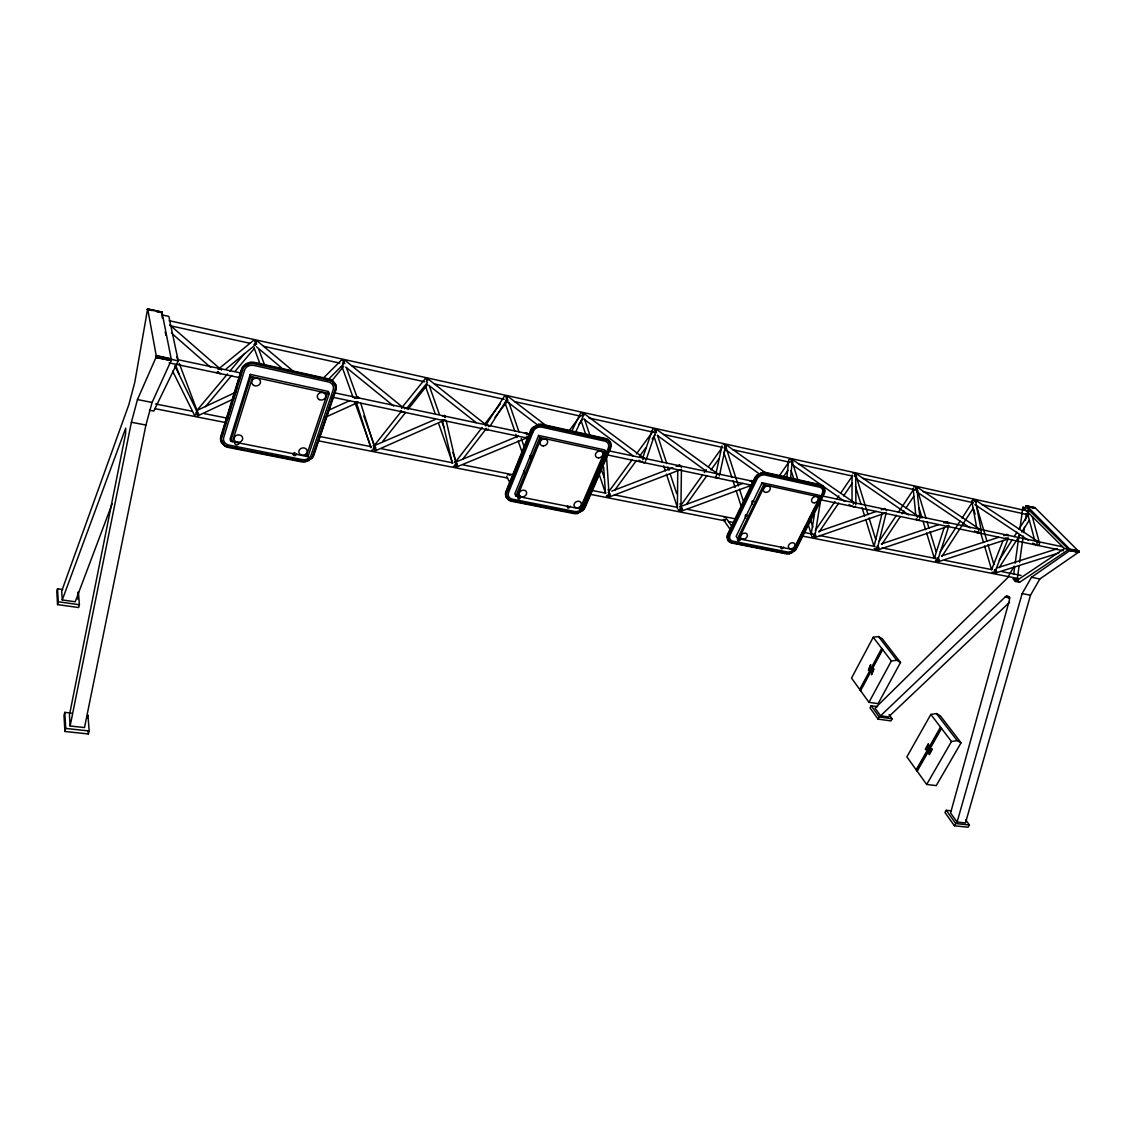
<?xml version="1.0" encoding="UTF-8"?>
<svg xmlns="http://www.w3.org/2000/svg" width="1136" height="1136" viewBox="0 0 1136 1136"><rect width="100%" height="100%" fill="white"/><g stroke="black" fill="none" stroke-linecap="round" stroke-linejoin="round"><path stroke-width="1.5" d="M374.497 447.371L373.858 449.7L371.813 450.197M751.081 480.883L752.998 481.948M677.397 508.729L677.738 471M1006.922 535.411L1007.263 534.531L1008.314 535.439M678.306 510.618L680.066 510.575L680.904 508.63L681.43 469.111M874.237 548.617L876.751 549.37L877.361 546.984M725.237 445.397L724.101 447.982M161.539 313.039L161.923 311.974L171.408 359.956L152.082 402.456L145.919 425.049L84.504 727.551L70.134 726.003L69.438 715.027L125.627 433.583L125.727 428.13L62.253 599.95L75.203 601.782L112.123 503.887M427.988 378.884L486.407 425.176M917.348 516.298L917.519 517.718M916.837 487.131L916.085 490.127M70.134 726.003L131.393 422.265L137.47 399.56L156.385 356.59L147.652 308.779L134.758 382.42L128.808 404.814L61.699 591.089L62.253 599.95M856.473 476.822L854.826 474.053M811.686 536.661L814.214 536.618L814.313 534.034M1014.192 566.126L1007.561 577.855L875.061 708.126L880.585 715.794L1005.09 597.053C1007.802 593.929 1010.685 598.871 1009.08 601.441L950.576 812.978L957.094 822.024L965.486 822.933L1030.508 595.193L1039.852 578.962L1079.172 551.812L1034.896 507.593L1033.959 508.388M1025.68 506.542L1026.617 505.747L1070.68 550.023L1031.46 577.301L1022.144 593.588L957.094 822.024M507.962 400.369L506.088 396.847M655.515 431.581L656.409 429.252L717.143 473.456L716.532 475.331M358.081 398.253L357.684 397.018L357.655 398.409M680.365 469.722L609.237 497M790.528 478.54L792.218 461.173M752.174 485.015L681.046 511.285L680.507 507.494M786.779 478.455L788.625 460.563A2.187 1.818 85.5 0 1 789.094 459.583M606.525 456.658L609.066 494.401L608.186 496.389L606.454 496.46M174.845 365.764L196.798 411.147L197.522 415.961L232.298 399.531M1013.738 573.652L1014.704 566.665M1015.186 563.158L1019.035 535.184M1020 528.197L1022.883 507.21L1027.043 508.147L1068.72 549.455L1019.588 582.271L1015.399 581.462L1013.014 578.906L1017.203 579.715L1019.588 582.271M1017.203 579.715L1019.12 565.756M1019.603 562.263L1023.209 536.078M1023.678 532.585L1024.402 527.345M1025.368 520.359L1026.333 513.387M217.161 372.026L217.331 373.162L218.424 371.77M977.372 532.031L977.542 532.855L978.224 532.145M814.54 513.784L811.09 534.602L811.814 533.281M885.768 512.918L814.64 537.612L820.519 500.933M400.738 410.65L400.554 411.644L401.178 410.82M913.529 488.977L913.926 490.198M719.628 474.791L725.506 447.03M715.978 473.499L722.013 445.852M523.895 471.909L523.966 470.73L524.179 474.01M531.08 455.607L529.944 458.404M992.154 572.246L994.71 572.246L994.653 569.789M852.369 475.487L852.454 476.495A2.144 1.846 84.6 0 1 852.085 475.686M882.047 513.586L874.038 546.515M935.723 561.482L937.385 560.928L937.754 559.466M877.461 548.077L886.165 512.947M62.75 589.527L57.524 588.775L56.8 591.6L57.553 604.608L78.64 607.547L79.392 604.721L78.384 591.771L77.646 594.582M57.553 604.608L58.291 601.768L57.524 588.775M255.032 344.464L257.048 340.814L294.579 372.296M582.2 416.003L583.421 413.092L643.558 457.893L642.848 459.782M638.915 460.236L641.84 461.883M71.412 713.11L64.795 712.371L63.985 715.382L64.922 731.485L88.324 733.97L89.176 730.959L87.926 714.942L87.089 717.938M64.922 731.485L65.746 728.446L64.795 712.371M916.184 518.669L916.539 519.578M221.79 436.465L223.338 431.439M227.47 418.02L232.127 402.911M233.164 399.56L236.785 387.816M238.858 381.114L241.443 372.722M250.232 374.383L230.097 439.078L230.636 441.308L307.941 456.658L329.213 393.596L328.46 391.494L250.232 374.383L250.829 376.513L230.636 441.308M232.44 441.663L252.646 376.911M854.769 476.438L855.962 473.456L917.916 516.085M934.275 558.443L944.002 528.013M937.626 560.502L948.617 526.621M306.223 456.317L327.466 393.226M646.086 459.966L655.486 432.163M791.48 460.037L791.238 462.04L792.175 459.327L853.775 502.368L853.349 504.185M642.834 457.524L652.376 429.877A2.286 1.775 86.6 0 1 655.671 431.609M974.958 501.544L975.228 499.883L974.191 501.004M816.088 536.419C814.782 532.798 814.839 532.23 813.987 535.681M725.407 446.42L725.975 444.673L765.849 473.073L820.717 485.214A8.648 6.546 -37.8 0 1 823.146 486.364L824.509 490.596A8.648 6.546 -37.8 0 1 824.069 492.513M426.483 381.668L427.931 378.643M1003.116 540.395L991.543 569.789L992.097 569.037M994.937 571.82L1007.959 539.174M343.583 362.725L345.046 360.311L402.556 407.1M506.798 491.405L508.133 488.125M512.109 478.299L518.726 461.898M520.061 458.632L523.369 450.438M524.69 447.158L526.678 442.245M529.333 435.684L531.321 430.771M579.829 415.378L579.829 416.642M531.634 455.919L530.114 455.607L530.043 456.786M538.606 435.415L514.807 493.862L515.9 496.034L581.476 509.098L606.056 451.986L604.778 449.927L538.606 435.415L539.77 437.502L606.056 451.986M515.9 496.034L539.77 437.502M517.42 496.333L541.304 437.829M506.699 398.736L507.806 396.336L547.879 426.951M196.727 410.692L227.555 373.9M147.467 309.049L161.795 312.144M978.735 531.208L979.232 528.907L917.164 487.145M580.013 508.8L604.579 451.674M1037.054 543.491L1037.48 541.233L975.228 499.883M584.699 506.983L610.089 448.109M917.547 490.61L916.028 487.6M655.969 430.132L656.381 429.28M485.782 426.014L486.52 424.679M885.129 509.397L884.617 508.573L884.404 509.51M716.049 476.453L715.339 477.773L715.68 476.453A2.343 1.889 84.6 0 0 718.79 477.574M855.11 476.183L855.294 474.166M575.853 431.652L583.194 416.23M971.82 501.43L972.913 503.191M755.227 478.37L728.162 534.516A8.605 6.603 -34.3 0 0 727.395 537.356L728.261 540.75M571.962 430.771L580.113 413.902M745.543 515.02L745.528 516.127L746.508 515.034A1.576 0.809 -77.9 0 1 746.892 515.261L745.543 515.02L745.528 516.127A1.576 0.809 -77.9 0 0 745.784 518.059M753.594 501.402L752.273 501.118L752.259 502.24A1.576 0.824 -77.6 0 0 752.515 504.157M762.128 482.715L736.128 536.419L737.591 538.521L794.646 549.923L821.2 497.369L819.581 495.353L762.128 482.715L763.662 484.76L821.2 497.369M401.661 408.25L402.556 406.915M737.591 538.521L763.662 484.76M738.911 538.791L764.997 485.044M162.42 318.25L161.724 314.828L168.838 316.419L178.238 360.85L153.772 411.062L149.469 410.224M876.623 548.12L877.56 549.994L877.191 546.956M793.382 549.668L819.908 497.085M794.788 547.864L805.552 526.536M809.4 518.911L810.934 515.872M811.715 514.338L814.697 508.417M820.689 496.56L822.18 493.606A6.291 4.771 -37.8 0 0 819.723 487.202L764.911 474.99A6.39 4.956 -36.8 0 0 756.974 479.222L730.136 534.914A6.262 4.8 -34.3 0 0 732.905 541.162L787.149 551.926A6.163 4.615 -35.5 0 0 793.95 549.142M873.229 637.268L851.531 678.093L868.955 702.332L878.085 703.653L900.521 662.487L882.274 638.773L878.54 636.558L873.229 637.268L891.348 661.01L896.744 660.257L900.521 662.487M859.725 689.481L881.749 648.429M860.165 690.092L882.189 649.025M860.591 690.702L882.644 649.607M868.955 702.332L891.348 661.01M877.56 706.677L871.156 705.754L870.006 707.87L878.043 719.116L890.936 720.906L892.115 718.79L889.062 714.587M1005.048 535.496L1006.524 534.417L1008.086 535.851M878.043 719.116L879.221 716.972L871.156 705.754M945.621 522.943L947.254 521.836L948.02 523.156M882.984 509.723L885.001 508.658L886.591 510.717M218.084 369.484L219.433 368.731M930.838 714.43L906.869 756.86L926.678 784.465L936.234 785.601L961.07 742.802L940.31 715.794L936.447 713.578L930.838 714.43L951.471 741.51L957.179 740.615L961.07 742.802M916.17 769.825L940.523 727.139M916.667 770.506L941.034 727.821M917.164 771.202L941.559 728.503M677.993 466.427L680.038 465.263L681.444 467.407M926.678 784.465L951.471 741.51M951.343 810.863L946.26 810.309L944.953 812.524L954.439 825.773L968.071 827.221L969.406 824.992L965.572 819.723M948.872 522.872L947.112 521.85L947.026 523.242M954.439 825.773L955.774 823.543L969.406 824.992M877.56 549.994L948.361 526.266L948.503 525.386M936.646 559.437L937.669 561.866L937.626 559.437M490.113 426.156L506.642 399.9A2.4 1.718 87.1 0 0 506.912 399.403M999.183 560.233L1012.304 539.572M1014.178 536.632L1016.99 532.202M1018.878 529.248L1028.25 514.494M999.24 567.602L1019.887 535.07M1021.761 532.102L1029.273 520.274M486.563 424.055L504.128 396.549M940.125 551.883L960.09 521.168M961.993 518.243L972.444 502.14M942.014 556.328L973.41 507.934M881.806 544.456L900.166 516.809M902.098 513.898L904.029 510.987M905.96 508.076L913.685 496.432M879.023 541.432L896.389 515.304M898.32 512.393L913.77 489.162M815.321 530.455L834.946 501.601M836.905 498.718L838.865 495.836M840.839 492.939L852.611 475.629M819.042 532.074L838.68 503.149M843.594 495.921L852.44 482.914M426.54 381.114L427.037 379.424M782.917 477.532L787.915 470.332M779.211 475.956L789.208 461.614M686.499 504.285L706.904 475.657M710.994 469.935L719.159 458.49M724.257 451.333L726.387 448.138L724.74 445.284M680.833 505.406L702.247 475.43M704.277 472.576L706.322 469.722M708.353 466.868L721.601 448.322M614.647 490.34L636.529 460.407M639.653 456.132L645.915 447.584M652.163 439.036L655.287 434.747M609.265 490.965L632.184 459.668M636.359 453.988L653.015 431.226M569.079 430.842L579.729 416.671M578.877 424.367L583.052 418.815M994.724 572.998L994.554 569.761M255.103 343.285L255.785 341.467M482.161 427.448L455.451 462.054L457.283 463.772L457.226 465.93M484.305 424.679L500.323 403.905M462.963 458.901L486.478 428.386M495.026 417.281L506.784 402.016M1036.6 541.915L1037.48 541.233M382.676 441.421L405.708 412.311M407.909 409.542L427.661 384.593M401.391 411.303L373.985 445.88L375.675 447.612L375.76 449.842M406.532 408.648L427.491 382.463M401.732 407.767L424.992 379.041M332.635 379.836L343.697 366.261M205.474 406.688L231.687 375.434M235.095 371.344L254.464 348.241M229.827 371.188L244.638 353.537M582.03 415.89L582.612 413.831M506.244 399.176L506.727 396.989M780.972 546.828L781 548.546A2.158 1.619 -35.3 0 0 782.136 548.759L783.627 547.055M195.832 413.007L197.139 410.707L179.261 363.435M356.477 397.912L358.209 397.131L359.146 398.182M442.444 416.088L444.602 415.535L445.34 417.551M525.031 433.554L526.792 432.816L527.999 434.406M749.845 481.068L751.308 480.457L751.876 482.275M327.182 380.603L343.285 364.386M324.087 377.379L341.467 360.069M948.887 525.457L947.14 526.053M934.516 558.017L935.709 557.407M1008.37 537.981L1005.701 538.024M1036.273 544.755L1032.766 543.15M254.72 343.711L253.924 344.407M1009.535 602.293L888.522 716.915L880.585 715.794M609.279 497.142L608.697 493.265M582.853 509.766L579.005 512.364M342.589 363.548L343.839 360.95M373.233 448.55L374.681 446.192L363.804 415.975M793.567 550.974L794.589 551.003M454.954 464.709L456.274 462.38L452.781 452.455M654.79 432.362L655.87 430.856L655.344 429.862M608.158 494.984L609.322 493.067L608.129 489.389M680.095 509.212L681.188 507.323L679.995 503.66M226.107 368.959L255.146 344.989M253.342 340.573L218.964 368.632A2.741 1.647 86.4 0 1 221.449 370.194M916.042 489.943L916.468 487.699M245.887 364.812L244.95 365.551A9.429 8.35 -7.8 0 0 244.126 366.388M309.56 459.469L310.469 458.774A9.003 7.725 -13.4 0 0 312.883 455.209L334.907 390.188A9.145 8.08 -14.7 0 0 335.092 385.984L332.905 382.378A9.145 8.08 -14.7 0 0 328.915 380.347L254.251 363.79A9.429 8.35 -7.8 0 0 249.366 363.875L245.106 366.133A9.429 8.35 -7.8 0 0 242.635 369.938L221.932 437.076A9.273 7.98 -7.9 0 0 221.918 441.222L224.317 444.73A9.273 7.98 -7.9 0 0 228.464 446.647L301.793 461.088A9.003 7.725 -13.4 0 0 306.408 460.918L309.901 459.455M994.625 571.394L995.42 569.661M609.748 442.983L608.711 441.506A8.364 6.901 -32.2 0 0 605.445 439.717L542.298 425.673A8.52 7.185 -29.5 0 0 538.066 425.801L534.147 427.874A8.52 7.185 -29.5 0 0 531.634 431.339L507.096 491.987A8.364 6.915 -26.5 0 0 506.684 495.736L506.926 496.617M789.392 553.772L793.595 551.116A7.696 5.779 -35.5 0 0 796.052 548.12L823.458 493.89A7.867 5.95 -37.8 0 0 824.267 490.411L823.146 487.472A7.867 5.95 -37.8 0 0 820.391 485.867L765.565 473.641A7.995 6.191 -36.8 0 0 761.802 473.811L758.166 475.743A7.995 6.191 -36.8 0 0 755.653 478.923L728.815 534.644A7.824 5.992 -34.3 0 0 728.133 538.081L728.531 539.628M567.588 505.619L567.46 507.735A2.3 1.86 -28.9 0 0 568.753 507.991L570.258 506.145M679.853 466.498L679.413 465.135L679.413 466.172M1015.399 581.462L1064.46 548.546L1068.72 549.455M444.318 419.709L442.543 419.851M759.657 473.996L756.903 476.055A8.79 6.816 -36.8 0 0 754.986 478.781M792.672 551.627L791.92 552.877M196.542 410.664L236.373 391.948M759.487 474.024L760.694 473.513M609.35 440.953L608.598 440.285A9.202 7.597 -32.2 0 0 605.758 438.993L542.596 424.935A9.372 7.895 -29.5 0 0 539.117 424.821L532.756 428.201A9.372 7.895 -29.5 0 0 530.867 431.169L506.344 491.845A9.202 7.597 -26.5 0 0 505.776 494.955M308.807 460.108L308.736 460.847M246.924 364.173L248.145 363.634M329.142 410.011L349.76 400.625M354.517 398.466L357.684 397.018M454.897 462.21L456.274 462.38M325.066 417.395L358.408 402.286L356.434 401.746M608.229 492.385L610.316 494.089L609.975 496.091M725.492 519.663L724.711 519.919A2.144 1.661 -34.5 0 1 723.561 519.706M373.801 445.852L434.946 419.567M507.338 474.976L508.19 474.706A2.286 1.903 -26.6 0 1 509.496 474.976L510.05 475.515M455.735 462.096L518.3 436.054M527.118 437.758L456.473 467.024L455.749 462.522M611.779 491.15L672.81 467.663M676.119 466.399L679.413 465.135M681.87 506.045L742.944 483.382M679.981 506.628C681.685 505.989 683.801 510.788 681.373 510.092M679.669 509.453L678.476 509.61M818.616 531.463L876.268 511.456M881.209 509.737L884.504 508.587M760.424 473.584L762.824 472.903A8.79 6.816 -36.8 0 1 765.891 472.974M579.133 512.322L578.125 512.663A8.208 6.66 -29.3 0 1 574.092 512.861L511.811 500.564A8.364 6.915 -26.5 0 1 508.417 498.874L506.897 496.531M881.351 543.974L938.89 524.605M943.817 522.958L947.112 521.85M941.645 555.93L998.714 537.285M1003.741 535.638L1007.107 534.545M937.796 561.866L1008.399 538.89M997.167 567.872L1057.389 548.731M995.051 573.155L1058.724 553.005M878.398 549.071L878.966 547.737L877.39 545.763M724.186 517.576L724.598 517.491A2.144 1.661 -34.4 0 1 725.393 517.562M305.158 461.315L306.422 461.046M995.86 572.274L996.613 571.422L995.732 569.718M607.32 495.41L606.581 495.424M679.839 506.599L681.089 506.997M973.95 500.408L976.179 502.013M65.746 728.446L89.176 730.959M525.698 437.459L526.948 436.622M373.062 445.71L373.858 445.979M608.47 492.3L609.251 492.74M58.291 601.768L79.392 604.721M879.221 716.972L892.115 718.79M938.251 560.914L939.245 559.665L937.64 557.719M875.189 548.461L877.29 547.822L877.674 546.004M935.51 560.375L937.64 559.75L937.669 557.733M1005.09 597.053L1010.074 598.005M1006.24 596.187L1009.563 596.826M1005.644 596.542L1008.967 597.167M131.393 422.265L145.919 425.049M1022.144 593.588L1030.508 595.193M155.575 403.962L192.069 411.204M204.239 413.603L228.563 418.431M318.932 436.338L371.074 446.661M381.497 448.72L452.753 462.849M463.19 464.908L513.586 474.891M591.799 490.383L605.701 493.138M614.391 494.87L676.957 507.267M687.379 509.326L736.043 518.967M803.819 532.401L812.51 534.119M819.468 535.496L875.089 546.515M882.033 547.893L935.908 558.557M944.598 560.289L991.529 569.576M1001.952 571.649L1021.065 575.441M154.78 408.619L226.05 422.649M318.194 440.782L507.678 478.071M589.385 494.146L724.981 520.842M728.46 521.523L733.671 522.546M801.476 535.894L1018.779 578.65M731.57 542.525L785.785 553.26A8.463 6.347 -35.5 0 0 786.723 553.374M530.256 504.427L511.228 500.664A9.202 7.597 -26.5 0 1 510.178 500.394M533.707 505.108L547.538 507.835M551.003 508.516L564.833 511.257M234.882 448.152L243.402 449.828M251.936 451.503L255.344 452.185M258.752 452.852L272.384 455.536M275.792 456.203L289.424 458.887M292.832 459.569L301.352 461.244M137.47 399.56L152.082 402.456M1031.46 577.301L1039.852 578.962M745.855 515.446L747.176 515.73M169.122 362.867L238.574 377.45M332.337 397.16L526.806 438.013M606.681 454.798L750.797 485.086M820.249 499.684L1063.339 550.761M178.622 359.842L241.116 373.048M334.85 392.871L529.262 433.995M609.123 450.893L753.196 481.352M822.62 496.049L1062.174 546.714M156.47 355.596L171.55 358.905M156.47 355.866L171.522 359.217M156.441 356.207L178.238 360.85M1070.566 549.228L1079.115 551.13M156.385 356.59L171.479 359.587M1070.694 549.583L1079.186 551.386M156.342 356.775L171.408 359.956M1070.708 549.725L1079.2 551.528M156.257 357.144L171.366 360.155M1079.2 551.67L1070.68 550.023L1079.129 551.954M156.2 357.3L171.266 360.481M156.101 357.57L171.224 360.623M1070.51 550.42L1079.072 552.082M1070.439 550.534L1078.93 552.323L1070.254 550.704M250.829 376.513L329.213 393.596M170.13 325.705L249.764 343.257M263.609 346.31L339.763 363.094M351.876 365.764L424.58 381.781M434.96 384.067L504.199 399.332M514.594 401.619L580.368 416.117M589.016 418.02L653.058 432.134M663.452 434.421L722.297 447.385M732.692 449.686L789.804 462.267M798.466 464.17L852.114 475.998M862.508 478.284L914.437 489.73M923.085 491.647L973.282 502.708M981.944 504.611L1028.676 514.906M169.193 320.693L1029.528 511.427M313.437 376.385L320.224 377.89M323.618 378.643L328.702 379.779A9.145 8.066 -14.6 0 1 329.823 380.106M147.552 308.864L161.979 312.002M147.368 309.333L153.772 310.597M156.896 311.463L161.71 312.372M1026.149 505.776L1034.896 507.593M147.282 309.674L152.096 310.554M156.853 311.619L161.61 312.684M1026.049 505.832L1034.328 507.693M1027.469 506.514L1034.158 507.877M1027.413 506.642L1034.03 508.119M804.529 481.891L819.951 485.328A7.867 5.95 -37.8 0 1 820.76 485.569M572.686 431.936L579.502 433.455M582.924 434.222L589.74 435.741M593.148 436.494L599.978 438.013M974.234 500.422L975.128 501.402M343.143 360.794L344.847 363.591M454.968 461.94L455.934 462.977M453.42 466.285L455.493 465.817L456.076 463.531L446.121 420.391M255.046 341.297L256.679 344.137M791.38 460.023L792.928 461.983M974.929 504.611L1028.435 540.267M916.809 491.831L970.187 527.956M974.518 530.881L977.4 532.841M855.649 478.384L908.843 514.991M791.849 464.368L844.786 501.473M849.075 504.483L851.929 506.486M727.054 450.822L759.757 474.195M654.918 429.834L656.551 432.745M657.446 435.542L706.819 471.596M584.444 419.511L633.32 456.047M582.64 413.845L583.904 415.393M520.757 496.673L520.43 496.418A2.329 1.917 -26.6 0 0 519.109 496.162L517.633 497.014L518.144 498.605A2.329 1.917 -26.7 0 0 519.464 498.86L520.984 496.972M506.031 400.781L537.768 425.12M428.883 385.36L476.225 422.706M345.827 367.127L393.709 406.077M256.353 346.65L281.799 368.078M427.235 379.467L427.832 380.077A2.471 1.69 87.2 0 0 425.333 378.629M169.69 324.868L219.333 368.135M171.493 333.132L210.643 367.411M728.403 540.85L729.056 541.432A8.605 6.589 -34.3 0 0 730.647 542.27M937.427 560.46L936.703 559.693M788.838 462.664L788.469 461.798M1022.883 507.21L1064.46 548.546M332.692 381.81L333.586 383.088M238.361 442.458L238.83 443.182A1.434 1.221 -8.5 0 1 238.489 444.29L237.154 444.872A2.584 2.215 -8.4 0 1 235.578 444.574L234.712 443.565A1.434 1.221 -8.4 0 1 235.038 442.458L236.387 441.89A2.584 2.215 -8.4 0 1 236.927 441.89M727.878 540.182L729.454 542.014A8.605 6.603 -34.3 0 0 731.967 543.093L786.197 553.828A8.477 6.347 -35.5 0 0 789.137 553.828L794.802 550.804A8.477 6.347 -35.5 0 0 796.677 548.248L824.097 494.018A8.648 6.546 -37.8 0 0 824.963 491.135L824.622 488.452L822.691 485.825A8.648 6.546 -37.8 0 0 820.277 484.66L765.465 472.42A8.79 6.816 -36.8 0 0 762.398 472.363L756.491 475.501A8.79 6.816 -36.8 0 0 754.56 478.228L727.764 533.934A8.605 6.589 -34.3 0 0 726.997 536.788L727.551 539.6M222.699 442.515L223.38 443.352M221.903 442.941L224.516 445.426A10.196 8.776 -7.9 0 0 228.066 446.803M197.096 410.707L198.63 414.029M878.54 636.558L896.744 660.257M936.447 713.578L957.179 740.615M756.704 475.302L757.13 475.856A7.98 6.191 -36.8 0 0 755.71 477.503M752.273 501.118L752.586 501.544A1.576 0.824 -77.6 0 1 753.764 501.587M172.658 371.188L194.583 415.407L196.556 414.1L196.798 411.147M946.26 810.309L955.774 823.543M335.077 383.613L332.621 381.029A10.068 8.889 -14.7 0 0 329.184 379.552L254.507 362.966A10.366 9.187 -7.8 0 0 250.474 362.796L246.611 364.031L243.544 366.474A10.366 9.187 -7.8 0 0 241.712 369.74L221.023 436.891A10.21 8.776 -7.9 0 0 220.767 440.342M333.43 382.591L334.055 383.471M726.003 517.945L731.797 526.28M723.305 519.479L731.002 530.626M506.273 497.241L508.587 500.039A9.202 7.597 -26.5 0 0 511.527 501.26L573.794 513.557A9.017 7.313 -29.3 0 0 577.102 513.586L583.18 510.348A9.017 7.313 -29.3 0 0 585.04 507.579L610.444 448.677A9.202 7.597 -32.2 0 0 611.125 445.525L610.131 442.018M610.572 442.799L608.243 439.731A9.202 7.583 -32.2 0 0 605.403 438.439L542.284 424.367A9.372 7.895 -29.5 0 0 538.805 424.268L532.443 427.633A9.372 7.895 -29.5 0 0 530.555 430.601L506.045 491.249A9.202 7.597 -26.5 0 0 505.477 494.359L505.889 495.963M609.62 441.166L610.486 442.586M221.307 441.918L224.658 446.036A10.21 8.776 -7.9 0 0 228.208 447.428L301.537 461.855A9.897 8.492 -13.4 0 0 305.357 461.926L311.946 458.419A9.897 8.492 -13.4 0 0 313.735 455.38L335.773 390.386A10.068 8.889 -14.7 0 0 336.185 386.893L335.759 385.175M538.492 424.324L538.819 424.892A8.52 7.185 -29.5 0 0 537.74 425.233M534.957 427.264L533.835 427.306A8.52 7.185 -29.5 0 0 531.776 429.82M681.046 511.285L680.507 509.34M577.386 513.515L576.776 512.989A9.017 7.313 -29.3 0 1 573.481 512.961M728.148 539.046L729.397 540.935A7.824 5.992 -34.3 0 0 732.28 542.454L786.524 553.204A7.696 5.779 -35.5 0 0 790.116 552.976M335.603 384.65L332.408 380.461A10.054 8.875 -14.6 0 0 328.971 378.984L254.35 362.398A10.366 9.187 -7.8 0 0 250.303 362.228L246.455 363.463L243.388 365.891A10.366 9.187 -7.8 0 0 241.556 369.172L220.895 436.295A10.196 8.776 -7.9 0 0 220.625 439.731L221.023 441.464M506.713 476.566L509.823 482.701M505.861 496.333L506.557 497.824M221.776 440.612L222.131 441.506M220.881 440.853L221.449 442.529M609.393 442.415L610.273 444.716A8.364 6.901 -32.2 0 1 609.705 448.521L584.316 507.423A8.208 6.66 -29.3 0 1 581.859 510.675M175.867 365.735L179.005 374.028M176.79 356.917L178.025 360.183M254.123 347.957L260.187 364.4M258.951 349.789L264.418 364.599M346.409 367.709L357.201 397.671M342.263 367.397L353.055 397.344M354.858 402.343L371.06 447.257M680.634 507.522L680.904 508.63M425.787 387.106L435.116 413.561M438.61 423.472L452.582 463.147M429.465 386.254L439.376 414.384M441.705 421.002L444.034 427.619M508.8 402.258L518.982 431.879M521.254 438.468L524.079 446.704M505.122 403.053L514.75 430.998M515.886 434.279L517.008 437.573M518.144 440.867L522.106 452.369M584.472 419.07L590.095 435.812M601.37 469.296L604.182 477.674M581.362 421.442L585.864 434.818M599.382 474.947L605.587 493.351M335.39 384.082L335.972 385.757M657.474 435.216L666.804 463.602M667.911 466.939L669.005 470.276M670.098 473.613L676.701 493.649M654.364 437.516L662.6 462.522M663.708 465.859L665.355 470.858M666.449 474.195L677.439 507.551M723.859 452.54L731.911 477.503M732.976 480.826L735.12 487.486M736.199 490.809L741.027 505.79M725.563 445.908L738.443 485.91M739.522 489.247L743.285 500.919M608.839 493.294L609.066 494.401M356.434 402.57L370.748 447.698M791.835 460.563L798.139 480.542M810.749 520.529L812.851 527.189M814.185 534.005L814.626 535.652M791.11 470.46L793.737 478.781M807.909 523.668L811.587 535.312M307.245 454.443L307.941 456.658M360.723 403.209L373.858 445.127M855.692 474.678L868.046 514.665M869.068 518.002L875.771 539.657M855.394 486.194L861.06 504.483M862.082 507.806L864.652 516.127M865.689 519.45L873.925 546.075M916.908 488.21L925.996 518.243M927.004 521.58L929.021 528.254M930.029 531.591L936.092 551.613M919.052 508.005L922.077 518.002M923.085 521.339L925.613 529.66M926.621 532.997L934.204 557.975M973.623 509.184L975.114 514.182M980.581 532.557L983.549 542.582M984.543 545.919L991.501 569.306M976.562 506.088L986.985 541.219M987.979 544.556L993.929 564.635M505.591 495.367L508.289 499.457A9.202 7.597 -26.5 0 0 509.184 499.982M1032.34 516.781L1039.454 542.909M1027.824 514.423L1034.782 540.551M442.231 420.178L452.327 463.19M610.486 442.955L610.77 444.971A9.202 7.583 -32.2 0 1 610.699 446.022M445.113 419.88L374.979 450.964L374.326 447.953M165.203 331.925L165.899 335.347M975.583 501.161L981.234 530.626M976.804 528.098L971.976 502.112A2.045 1.86 81.2 0 1 971.919 501.587M444.914 417.196L444.531 415.407L444.574 416.245M526.451 433.554L526.65 434.719M916.908 488.721L919.947 518.243A2.187 1.931 80.4 0 0 917.036 516.227M913.202 488.622L915.73 514.622M77.773 596.201L78.015 599.439M88.083 730.76L88.324 733.97M603.642 467.137L605.474 492.825M296.78 453.974L295.104 455.635A2.528 2.173 -12.7 0 1 293.585 455.337L292.861 453.605L294.423 452.71A2.528 2.158 -12.7 0 1 294.962 452.71M855.692 475.203L855.891 502.992M852.014 475.118L852.043 501.132M584.216 507.962A9.017 7.313 -29.3 0 1 583.592 508.885M606.028 439.433A8.364 6.901 -32.2 0 1 607.675 440.328M540.949 424.949A8.52 7.185 -29.5 0 1 541.986 425.105M1038.929 544.925A2.102 1.96 73 0 1 1036.16 544.769M1036.586 541.503A2.102 1.96 73 0 1 1039.454 544.002M1028.293 515.332A2.016 1.874 77.9 0 1 1028.009 512.904M919.379 519.777A2.187 1.931 80.4 0 1 916.638 519.649M913.756 490.113A2.102 1.86 83.3 0 1 913.273 489.176M913.742 487.145A2.102 1.86 83.3 0 1 916.667 489.772M855.337 506.301A2.244 1.931 82.3 0 1 852.611 506.187M852.994 502.68A2.244 1.931 82.3 0 1 855.905 504.725M852.923 473.286A2.144 1.846 84.6 0 1 855.635 475.757M981.021 532.244A2.144 1.945 77.6 0 1 977.642 532.088M978.366 529.191A2.144 1.945 77.6 0 1 981.291 531.179M971.976 501.047A2.045 1.86 81.2 0 1 972.175 500.564M972.856 499.826A2.045 1.86 81.2 0 1 975.654 501.7M488.281 429.081A2.528 1.789 86.1 0 1 485.754 429.067M485.995 425.091A2.528 1.789 86.1 0 1 488.665 426.625M504.881 395.91A2.4 1.718 87.1 0 1 507.068 398.821M788.824 462.224A2.187 1.818 85.5 0 1 788.64 461.685M789.463 459.242A2.187 1.818 85.5 0 1 792.161 461.741M580.737 413.035A2.343 1.747 86.9 0 1 583.407 415.052M645.546 461.599A2.4 1.86 85.2 0 1 642.323 461.543M642.933 458.277A2.4 1.86 85.2 0 1 645.688 459.782M652.703 432.631A2.286 1.775 86.6 0 1 652.149 431.027M716.461 473.811A2.343 1.889 84.6 0 1 719.315 475.913M723.263 444.275A2.244 1.803 86.2 0 1 725.336 447.57M341.851 359.8A2.528 1.647 87.3 0 1 343.612 360.652A2.528 1.647 87.3 0 1 343.853 363.449M220.838 373.332A2.741 1.647 86.4 0 1 218.836 372.963M218.552 372.409A2.741 1.647 86.4 0 1 218.353 371.756M253.726 340.289A2.599 1.59 87.2 0 1 255.43 341.141A2.599 1.59 87.2 0 1 255.685 344.009M255.458 344.563A2.599 1.59 87.2 0 1 254.776 345.259M403.99 411.828A2.599 1.747 86.3 0 1 401.576 410.905M402.073 407.341A2.599 1.747 86.3 0 1 404.7 408.889M786.95 552.735A7.696 5.765 -35.5 0 1 786.098 552.621M731.044 541.645A7.824 5.992 -34.3 0 1 730.292 541.318M796.251 547.68A8.463 6.347 -35.5 0 1 795.74 548.574M795.115 549.426A8.463 6.347 -35.5 0 1 794.376 550.236M822.137 486.378A7.867 5.95 -37.8 0 1 822.705 486.918M762.355 473.045A7.98 6.191 -36.8 0 1 765.139 473.087M228.308 446.036A9.273 7.98 -7.9 0 1 227.172 445.738M335.972 386.325A10.054 8.875 -14.6 0 1 335.56 389.804L313.55 454.769A9.897 8.492 -13.4 0 1 311.747 457.822M330.86 380.546A9.145 8.066 -14.6 0 1 331.826 381.128M737.534 539.458L738.002 540.594A2.187 1.676 -34.3 0 0 739.167 540.807L740.686 539.714L740.218 538.578A2.187 1.661 -34.3 0 0 739.067 538.35L737.534 539.458M244.453 370.35L223.721 437.431A7.427 6.376 -7.9 0 0 228.947 445.085L302.304 459.583A7.199 6.177 -13.4 0 0 311.179 454.869L333.175 389.818A7.313 6.461 -14.7 0 0 328.375 381.937L253.754 365.423A7.54 6.688 -7.8 0 0 244.453 370.35M533.167 431.68L508.616 492.3A6.688 5.524 -26.5 0 0 512.393 499.158L574.688 511.484A6.56 5.325 -29.3 0 0 582.867 507.139L608.243 448.195A6.688 5.524 -32.2 0 0 604.835 441.151L541.702 427.136A6.816 5.751 -29.5 0 0 533.167 431.68M870.645 664.83L868.458 670.354L870.645 664.83M873.769 669.033L871.553 674.571L873.769 669.033M928.211 744.037L925.286 749.149L925.797 749.831L928.708 744.719L928.211 744.037M931.747 748.809L928.822 753.935L929.319 754.631L932.258 749.49L931.747 748.809M543.377 445.923A3.99 3.337 -29.5 0 0 547.339 440.555A3.99 3.337 -29.5 0 0 540.722 440.782A3.99 3.337 -29.5 0 0 543.377 445.923M577.216 507.835A3.848 3.124 -29.3 0 0 581.078 502.723A3.848 3.124 -29.3 0 0 574.731 503.021A3.848 3.124 -29.3 0 0 577.216 507.835M598.644 457.879A3.919 3.223 -31.8 0 0 602.591 452.625A3.919 3.223 -31.8 0 0 596.173 452.852A3.919 3.223 -31.8 0 0 598.644 457.879M521.509 496.844A3.919 3.238 -26.9 0 0 526.621 492.499A3.919 3.238 -26.9 0 0 520.487 491.263A3.919 3.238 -26.9 0 0 521.509 496.844M766.147 492.428A3.735 2.883 -36.6 0 0 770.094 487.472A3.735 2.883 -36.6 0 0 764.23 487.742A3.735 2.883 -36.6 0 0 766.147 492.428M790.968 548.802A3.621 2.712 -35.6 0 0 794.831 544.073A3.621 2.712 -35.6 0 0 789.179 544.4A3.621 2.712 -35.6 0 0 790.968 548.802M814.129 502.836A3.678 2.783 -37.5 0 0 818.076 497.98A3.678 2.783 -37.5 0 0 812.368 498.25A3.678 2.783 -37.5 0 0 814.129 502.836M743.342 539.273A3.664 2.797 -34.5 0 0 747.204 534.46A3.664 2.797 -34.5 0 0 741.396 534.786A3.664 2.797 -34.5 0 0 743.342 539.273M253.868 385.473A4.402 3.891 -8.4 0 0 260.513 381.966A4.402 3.891 -8.4 0 0 253.981 378.728A4.402 3.891 -8.4 0 0 253.868 385.473M300.799 454.783A4.232 3.635 -13.3 0 0 307.203 451.39A4.232 3.635 -13.3 0 0 301.012 448.436A4.232 3.635 -13.3 0 0 300.799 454.783M319.273 399.588A4.288 3.777 -14.3 0 0 325.791 396.137A4.288 3.777 -14.3 0 0 319.543 392.999A4.288 3.777 -14.3 0 0 319.273 399.588M236.189 441.947A4.345 3.735 -8.4 0 0 242.706 438.482A4.345 3.735 -8.4 0 0 236.245 435.443A4.345 3.735 -8.4 0 0 236.189 441.947"/></g></svg>
